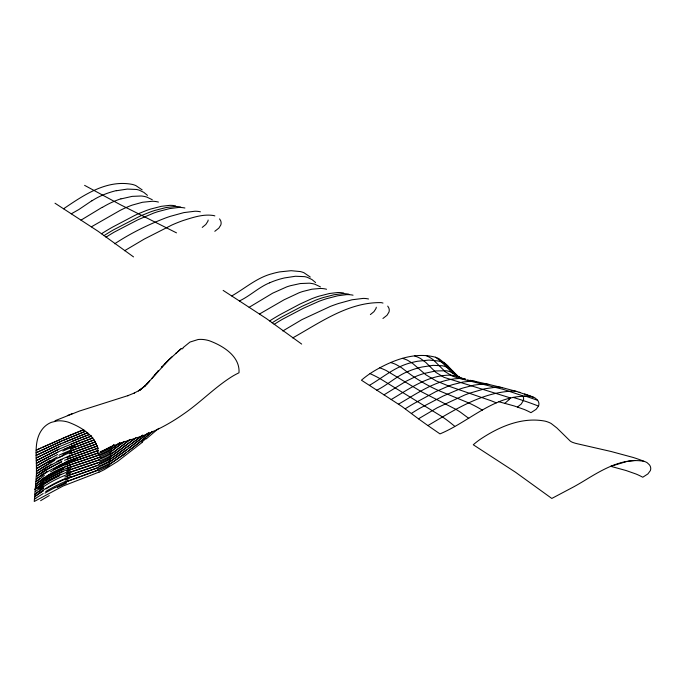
<?xml version="1.0" encoding="UTF-8"?>
<svg xmlns="http://www.w3.org/2000/svg" width="685" height="685" viewBox="0 0 685 685"><rect width="100%" height="100%" fill="white"/><g stroke="black" fill="none" stroke-linecap="round" stroke-linejoin="round"><path stroke-width="1.03" d="M524.624 393.969L533.076 397.052A11.148 6.439 0 0 1 535.387 398.199L537.639 400.305A16.243 9.376 0 0 1 538.521 406.068L536.098 409.339L530.943 412.678A65.375 37.743 0 0 0 524.205 409.459L514.264 405.974L498.903 401.752M509.092 399.612L504.794 403.354M141.923 388.472L139.945 389.893L145.477 385.407L143.448 387.239L145.1 385.732L144.775 386.049L149.604 381.057L146.033 384.979L168.544 360.096L181.414 348.528L177.526 351.825M151.942 378.325L156.394 373.042M157.43 371.844L158.338 370.791L154.639 375.08M183.212 347.56L189.942 342.08L198.093 339.52A56.932 32.871 60 0 1 209.139 340.685C222.813 345.651 240.17 356.2 238.996 372.777A92.201 52.933 -59.8 0 0 232.686 376.151C214.944 387.068 200.542 402.463 183.34 414.168A192.091 110.919 -60 0 1 152.729 431.61C137.051 439.102 119.421 441.688 104.24 450.293A92.543 53.242 -59.7 0 0 97.946 454.206C99.12 437.629 81.772 427.08 68.098 422.114A56.932 32.871 60 0 0 57.043 420.95L51.469 422.311A63.448 36.63 60 0 0 43.309 427.988C33.582 439.136 36.528 455.063 36.416 468.591A173.185 99.984 60 0 1 36.399 474.671L34.25 501.488L63.046 486.05L99.034 472.102M165.462 363.187L161.326 367.502L162.294 366.492M168.544 360.096L164.469 364.197L171.978 356.825M146.205 438.914L157.233 429.581A125.423 80.761 9 0 1 158.963 428.348M149.732 433.845L144.167 438.717M175.617 353.511L176.165 353.032M148.953 432.406L132.273 445.618M150.066 433.571L152.575 431.396M147.566 433.596L124.798 451.192M152.216 431.67L134.525 446.363M36.63 488.242L35.534 489.184L43.463 483.002M35.303 491.659L43.266 485.596M142.437 442.21L117.529 461.493L104.334 469.619A78.98 42.838 -2.3 0 1 99.077 472.136M119.738 442.758L114.429 446.988M119.164 443.195L119.875 442.587M124.327 441.397L110.73 451.92M143.764 439.059L126.177 452.631M124.036 441.602L110.131 452.177M123.446 444.685L113.898 452.228M123.822 444.377L110.413 454.532M118.436 443.794L111.013 449.309M123.557 444.565L125.346 443.144M123.925 444.265L126.126 442.527M35.046 494.125L43.155 488.217M124.439 446.44L118.359 451.312M125.441 443.049L126.519 442.219M124.824 446.132L110.037 457.152A65.88 38.163 0.3 0 1 99.068 462.315M142.78 435.163L131.811 443.435M142.694 435.24L130.141 444.659M40.201 483.019L35.748 486.684L43.712 480.442M124.576 446.303L135.176 438.349M126.211 442.442L126.913 441.911M124.961 446.003L133.489 439.59M126.597 442.142L129.328 440.053M118.839 453.367L125.441 448.196M141.221 388.986L143.148 387.496M40.167 478.404L36.108 481.658L44.354 475.373M126.99 441.834L130.184 439.393M117.811 451.689L109.48 457.392M36.742 492.798L43.669 487.891M126.237 447.588L109.6 459.772M124.824 451.184L108.752 462.555M125.672 448.007L129.105 445.438M118.359 453.701L109.12 459.986M123.334 454.78L108.564 465.046M123.094 454.951L124.55 453.864M124.139 454.164L108.35 465.132M126.468 447.399L130.775 444.197M126.031 450.268L109.112 462.409M124.302 454.044L125.355 453.247M124.704 453.735L126.323 452.511M133.686 447.005L130.321 449.531M125.997 450.285L127.256 449.343M42.847 478.712L35.945 484.184L44.02 477.89M128.386 450.978L130.047 449.737M134.286 439.017L135.99 437.749M128.446 448.452L131.768 445.995M39.482 474.183L36.348 476.546L44.979 470.415M41.631 475.005L36.245 479.115L47.145 471.289M139.945 389.893L140.297 389.637L138.524 390.801L140.673 389.397L138.524 390.801M40.064 473.789L44.362 470.826M42.222 474.577L42.821 474.157M113.256 445.276L114.07 444.693M113.821 444.967L111.244 446.714M113.847 447.314L110.413 449.565M202.238 227.403L205.825 224.466L207.855 221.298A16.269 9.393 0 0 0 208.137 220.031M370.371 314.586L373.967 311.649L375.996 308.481A16.269 9.393 0 0 0 376.27 307.214M114.686 243.792C130.518 233.311 147.686 224.86 165.393 218.035A129.105 74.537 0 0 1 170.317 216.332L183.863 212.607L194.96 211.228A13.897 8.023 0 0 1 200.397 211.811M282.819 330.975L301.948 319.612L330.204 306.469A131.315 75.812 0 0 1 338.45 303.515L351.996 299.782L363.093 298.412A13.897 8.023 0 0 1 368.53 298.985M446.834 365.079L439.273 358.897A21.047 12.15 0 0 0 435.446 357.227C414.519 351.636 392.702 360.147 374.738 370.653A121.63 70.221 0 0 0 370.037 373.633A110.165 63.602 0 0 0 361.449 380.209L401.949 406.488L418.458 418.818L437.313 407.729L464.815 394.971A127.667 73.706 0 0 1 469.585 393.216L484.637 388.806L496.223 387.145A14.599 8.425 0 0 1 502.696 387.744L516.73 391.503M418.458 418.818L427.902 425.565C454.489 409.972 482.908 391.392 514.718 391.084A11.328 6.542 0 0 1 516.952 391.563L533.076 397.052M39.139 469.516L36.433 471.349L54.809 460.354M113.308 452.562L109.797 454.797M42.17 469.961L36.408 473.96L51.769 464.156M517.543 406.993L521.268 404.004L523.4 400.408A17.339 10.01 0 0 0 522.852 395.93M35.766 498.218L34.524 499.04L43.189 493.551M41.271 492.07L34.789 496.582L43.121 490.871M39.773 469.122L42.393 467.427M42.804 469.542L47.839 466.365M124.567 250.736L144.278 239.065L171.901 225.014A127.016 73.329 0 0 1 183.075 220.544C192.682 217.539 202.828 213.977 213.035 215.45A10.943 6.319 0 0 1 214.867 215.903M292.7 337.919C320.075 322.626 348.537 301.982 381.168 302.624A10.943 6.319 0 0 1 383.001 303.078M44.448 470.758L46.203 469.627M214.799 231.307L218.875 228.096L220.81 224.963A17.613 10.172 0 0 0 220.63 220.656L219.551 218.883M41.871 491.684L43.66 490.537M382.932 318.482L387.016 315.28L388.943 312.137A17.613 10.172 0 0 0 388.763 307.839L387.719 306.101M91.824 200.765L78.826 209.541L71.308 213.806M45.064 470.355L61.787 461.433M39.208 466.922L36.416 468.711L57.197 456.955M43.044 467.016L48.207 463.882M110.662 446.962L111.552 446.406M39.876 466.528L49.842 460.662M91.413 226.803L119.858 210.552A109.651 63.311 0 0 1 126.408 207.401L129.482 206.134A64.638 37.315 0 0 1 132.248 205.106L142.523 202.263L152.361 201.262A15.764 9.102 0 0 1 158.432 202.075M259.546 313.987L284.052 299.807L299.157 292.726A61.248 35.363 0 0 1 302.89 291.45L311.949 289.198L320.494 288.445A15.764 9.102 0 0 1 326.574 289.258M398.456 404.176C417.576 393.276 436.825 379.096 459.686 378.488A15.669 9.042 0 0 1 465.552 379.233L465.594 379.259M391.203 399.526C409.467 388.78 428.142 374.978 450.302 375.157A17.296 9.984 0 0 1 460.029 377.486M138.884 390.57L134.174 393.113M532.185 396.752C497.087 392.162 470.295 421.369 439.976 433.888L427.902 425.565M81.018 220.133L102.228 207.281M249.152 307.308L272.69 293.163L286.707 286.887A59.672 34.456 0 0 1 290.354 285.731L300.295 283.547L309.329 283.179A16.474 9.513 0 0 1 315.1 284.318L320.426 286.904M42.693 462.306L36.365 466.057L50.108 458.171M39.233 461.699L36.296 463.394L57.814 452.1M43.369 461.913L57.54 454.532M39.216 461.724L42.761 459.729M369.429 385.347C383.206 377.307 395.647 366.312 411.574 362.605A50.116 28.933 0 0 1 417.533 361.26L428.938 360.087L438.203 360.978A17.647 10.189 0 0 1 441.834 362.151L447.665 365.901L457.203 375.534L449.839 371.57A15.875 9.17 0 0 0 446.072 370.765L435.694 370.953L424.092 373.479A63.731 36.793 0 0 0 416.66 376.082L406.042 381.271L383.985 394.86M63.611 208.762C83.69 195.156 106.509 179.444 132.239 184.393A17.408 10.052 0 0 1 135.827 185.575L142.172 189.882M231.744 295.946C245.179 288.317 257.046 277.511 272.373 273.632A50.656 29.249 0 0 1 279.78 271.876L291.151 270.695L300.373 271.577A17.408 10.052 0 0 1 303.969 272.75L310.314 277.065M43.463 459.344L61.042 450.524L81.652 442.219M223.139 290.397L239.399 300.955C250.093 295.929 258.682 287.315 269.65 282.794M40.689 455.688L36.151 458.06L60.109 446.295L88.716 434.692M376.81 390.167C387.873 384.807 396.803 375.817 408.346 371.347M42.162 454.934L58.867 446.954M57.232 449.942L36.219 460.722L58.568 449.326L80.684 440.267M57.343 449.976L58.696 449.36M40.843 448.033L36.159 450.182L64.715 437.578M42.359 447.348L60.674 439.316M58.919 444.505L36.108 455.405L61.607 443.323M134.543 392.942L127.693 395.724L128.515 395.442L79.469 411.034L55.005 420.744M59.013 444.574L87.449 432.809M61.744 440.977L36.108 452.776L63.08 440.404L85.043 431.499M63.208 440.455L79.546 433.682M63.063 442.793L87.714 432.774M61.933 438.665L70.101 435.292M64.613 437.518L83.775 429.735M65.418 482.112L97.467 470.312M64.518 460.26L98.075 448.084M69.964 435.266L83.57 429.752M72.447 441.157L80.77 437.861M70.932 444.111L79.28 440.806M67.584 481.204L97.681 470.261M70.735 446.509L92.586 438.032M66.548 478.858L74.999 475.69M80.693 433.16L84.794 431.524M70.486 448.932L78.955 445.67M70.238 448.94L94.188 439.95M91.353 436.071L80.41 440.309M69.904 451.364L71.557 450.79M67.49 478.472L98.203 467.624M67.353 415.581L72.404 413.612M89.024 434.641L82.157 437.321M91.679 436.028L82.072 439.736M93.785 440.01L80.034 445.19M67.669 458.924L71.916 457.315M67.139 461.373L69.964 460.294M66.608 463.856L69.433 462.777M66.257 473.678L99.154 462.392M92.954 437.98L81.96 442.167M94.941 442.005L89.581 444.043M69.442 453.787L96.028 444.017M69.724 453.753L96.508 443.948M67.19 475.912L98.691 465.004M71.291 450.816L72.97 450.242M95.378 441.945L78.355 448.153M68.937 456.21L97.082 446.038M66.496 471.066L99.573 459.798M69.236 456.159L97.604 445.961M98.332 448.11L78.921 454.883M67.524 475.784L96.131 465.963M66.822 468.497L99.959 457.212M67.276 473.275L73.732 470.929M72.696 450.276L75.821 449.163M68.2 461.005L98.383 450.524M67.695 463.471L97.424 453.187M67.233 465.963L100.31 454.635M67.524 465.826L71.822 464.242M67.113 468.36L68.534 467.821M97.818 467.718L75.718 475.433M99.642 454.772L72.55 463.985M67.498 470.663L71.077 469.345M74.108 449.737L77.251 448.632M97.767 450.627L70.683 460.029M99.291 457.349L94.008 459.267M98.529 462.538L74.468 470.681M98.897 459.943L73.261 468.583M76.934 448.675L89.992 443.983M98.083 453.059L76.497 460.311M70.153 462.512L75.984 460.448M69.253 467.555L79.546 464.028M72.636 457.049L78.441 454.994M71.805 469.088L72.533 468.84M93.306 459.601L80.128 463.856M120.988 198.915L132.154 196.372L141.187 195.996A16.474 9.513 0 0 1 146.967 197.143L152.284 199.729M116.322 190.755L127.316 189.077L136.495 189.462A15.447 8.922 0 0 1 139.252 190.173L143.833 192.365L147.472 195.388M626.569 461.544L610.729 466.314L626.09 470.526L636.022 474.02A65.375 37.743 0 0 1 642.77 477.239L647.924 473.892L650.339 470.629A16.243 9.376 0 0 0 649.457 464.867L647.214 462.76A11.148 6.439 0 0 0 644.893 461.613L644.003 461.313A123.685 71.403 0 0 0 633.077 457.434L611.063 451.492L576.325 443.529A38.677 22.331 0 0 1 574.869 443.126L572.917 442.484A11.696 6.756 0 0 1 570.271 441.097L556.871 427.945L551.1 423.458A21.047 12.15 0 0 0 545.123 421.155C521.867 416.626 498.534 426.943 479.62 439.744A109.292 63.097 0 0 0 473.275 444.771L515.445 472.188L551.802 498.449L573.61 486.907A342.209 197.571 0 0 0 584.005 480.879C601.738 470.064 622.34 457.409 644.003 461.313M628.034 461.279L634.815 460.483M476.212 381.605L469.978 380.269M489.167 384.516L476.452 381.656A14.95 8.631 0 0 0 471.023 381.168L463 382.024L452.768 384.602A76.686 44.277 0 0 0 448.521 386.04L435.84 391.623L413.192 403.953A304.551 175.831 0 0 0 405.255 408.774M502.439 387.719L489.338 384.55A15.087 8.708 0 0 0 482.771 384.02L474.208 385.081L463.103 387.967A97.475 56.273 0 0 0 458.453 389.525L443.186 396.041L419.725 408.32A202.58 116.964 0 0 0 411.428 413.432M465.355 379.19L461.219 377.966A28.984 16.731 0 0 1 457.991 376.622L452.211 372.768L441.834 362.151A72.67 41.956 0 0 0 435.446 357.227M402.395 358.375L403.825 358.794A23.949 13.828 0 0 1 407.575 360.25L412.447 363.247L425.796 374.746L436.225 380.946L450.91 386.914L490.854 400.656A201.356 116.253 0 0 1 496.325 402.849M519.11 392.205L520.035 392.488M524.693 395.861L537.639 400.305M414.622 355.926L417.268 356.928A29.327 16.928 0 0 1 420.633 358.597L425.719 362.365L435.9 372.4L444.034 377.349L510.496 397.942M461.151 377.94L460.697 377.769A8.777 5.069 0 0 1 459.532 377.212A11.311 6.533 0 0 1 459.087 376.947L457.503 375.782A67.344 38.882 0 0 1 454.694 373.231L446.877 365.225M538.513 406.068L532.981 403.987A237.832 137.308 0 0 0 512.937 397.351M522.989 395.921L503.441 389.423L459.686 378.488L452.365 376.108L445.336 371.809L433.125 359.668A43.181 24.925 0 0 0 428.348 356.662L426.01 355.498M84.606 185.361L120.509 204.772L176.499 232.857M482.386 410.161L480.596 409.091A128.883 74.408 0 0 0 468.934 403.02L438.272 390.416A147.078 84.914 0 0 1 429.957 386.4A169.195 97.681 0 0 1 421.969 381.965A179.838 103.829 0 0 1 414.254 377.101A162.422 93.776 0 0 1 407.053 371.904L401.033 367.331L395.853 364.429A29.275 16.902 0 0 0 390.604 362.536M55.005 203.222L97.998 231.213A150.512 86.901 0 0 1 100.37 232.926L133.532 256.901M239.399 300.955L266.131 318.397A150.512 86.901 0 0 1 268.511 320.1L301.665 344.075M468.754 418.364L460.508 412.242A115.842 66.882 0 0 0 455.987 409.39L421.626 391.829L386.237 370.542A56.478 32.606 0 0 0 379.755 367.802M454.669 426.216L449.668 422.183A193.453 111.689 0 0 0 442.185 416.745L380.081 378.668A126.785 73.201 0 0 0 370.037 373.625M443.777 362.219L444.222 362.613M444.282 362.673L445.601 363.889M445.661 363.949L448.058 366.304M452.888 371.313L448.983 368.265L445.096 366.484A15.524 8.965 0 0 0 442.339 365.773L433.108 365.353L422.02 367.006A57.823 33.385 0 0 0 417.781 368.068A61.385 35.44 0 0 0 408.354 371.347M315.605 282.571L311.975 279.548L307.385 277.356A15.447 8.922 0 0 0 304.637 276.646L295.449 276.26L284.455 277.939A61.393 35.44 0 0 0 269.667 282.802M180.772 207.041A15.027 8.674 0 0 0 174.392 206.545L165.907 207.581L154.913 210.423A93.888 54.201 0 0 0 150.323 211.965L141.726 215.424A138.293 79.837 0 0 0 139.269 216.537L113.804 229.689A216.451 124.97 0 0 0 103.974 235.657M175.643 205.877A14.864 8.588 0 0 0 169.615 205.363L161.326 206.322L150.674 209.053A85.231 49.209 0 0 0 146.239 210.56L138.892 213.523A129.414 74.716 0 0 0 134.354 215.638L112.648 227.069A257.56 148.696 0 0 0 101.483 233.756M102.425 207.384A81.626 47.128 0 0 1 120.868 198.796M91.944 200.833A67.147 38.762 0 0 1 116.227 190.627M184.907 208A15.181 8.768 0 0 0 178.22 207.512L169.589 208.6L158.381 211.519A101.003 58.311 0 0 0 153.663 213.095L137.873 219.808L114.344 232.061A193.538 111.741 0 0 0 105.987 237.224M272.108 322.841A216.451 124.97 0 0 1 281.937 316.864L302.119 306.272L315.537 300.235A94.992 54.843 0 0 1 323.046 297.598L334.04 294.755L342.526 293.702A15.027 8.674 0 0 1 348.905 294.216M274.12 324.407A193.538 111.741 0 0 1 282.485 319.244L303.583 308.173L318.808 301.383A102.442 59.141 0 0 1 326.514 298.703L337.731 295.783L346.345 294.661A15.181 8.768 0 0 1 353.049 295.184M269.616 320.931A257.56 148.696 0 0 1 280.781 314.252L299.919 304.089L311.564 298.797A86.105 49.714 0 0 1 318.808 296.237L329.468 293.497L337.748 292.529A14.864 8.588 0 0 1 343.776 293.06M510.111 398.045A18.906 10.917 0 0 1 509.092 399.612M467.572 379.867A17.63 10.181 0 0 1 469.944 380.911M64.835 463.214A118.111 55.185 -6.3 0 1 67.498 462.118M40.132 484.192A113.479 65.263 0.1 0 1 63.311 471.331M37.821 488.422A141.041 81.352 0.2 0 1 59.509 475.861M65.255 480.005A115.714 65.084 -1.6 0 1 67.995 478.892M108.667 462.161A72.242 40.835 -0.6 0 1 97.767 467.256M39.191 486.436A123.66 71.026 0 0 1 60.897 474.054M64.904 477.034A113.085 63.234 -1.7 0 1 67.687 475.921M109.223 459.558A68.534 39.019 -0.4 0 1 98.306 464.67M40.338 481.615A108.196 62.429 0.2 0 1 63.611 468.72M110.011 454.301A64.047 37.067 0.3 0 1 99.162 459.429M41.648 479.517A105.944 60.657 -0.2 0 1 64.964 466.947M110.405 451.732A62.9 36.536 0.4 0 1 99.608 456.895M40.766 476.435A105.91 61.299 0.5 0 1 64.279 463.505M110.653 449.112A62.421 36.314 0.4 0 1 99.933 454.309M40.877 473.815A106.569 61.624 0.5 0 1 61.581 462.041M65.349 464.961A118.394 65.88 -1.7 0 1 68.157 463.856M110.884 446.517A62.583 36.228 0.2 0 1 100.241 451.74M43.669 469.636A109.317 62.309 -0.2 0 1 62.138 459.652M65.512 462.229A123.309 66.976 -2.4 0 1 68.337 461.116M34.567 489.33A197.597 114.481 0.4 0 1 47.042 481.521M57.223 487.532A142.711 76.737 -3.1 0 1 66.299 483.362M64.938 482.394A120.783 67.224 -1.9 0 1 67.652 481.255M108.136 464.807A77.277 42.915 -1.4 0 1 97.261 469.919M48.858 462.7A121.159 64.929 -2.5 0 1 63.748 455.379M67.01 457.691A139.004 72.738 -3.5 0 1 69.81 456.587M56.881 461.425A134.628 65.512 -5.4 0 1 71.625 455.097M58.439 457.614A148.97 72.216 -5.5 0 1 71.3 452.134M58.996 455.242A164.117 75.573 -6.6 0 1 71.839 449.78M62.943 454.42A181.765 76.395 -8.5 0 1 75.513 449.232M62.814 451.081A203.197 81.258 -9.3 0 1 74.802 446.089M64.664 449.06A227.386 82.962 -10.7 0 1 77.884 443.606M109.18 465.569A77.388 42.787 -1.6 0 1 98.212 470.886M54.988 487.669A140.545 78.03 -1.8 0 1 65.983 482.531M44.97 493.14A193.324 109.155 -1.2 0 1 54.92 487.634M40.629 500.701A252.996 142.437 -1.3 0 1 49.286 495.589M109.848 463.137A72.619 40.552 -1.1 0 1 98.786 468.489M45.681 491.547A137.625 76.48 -1.7 0 1 68.329 480.262M110.345 460.628A69.236 38.959 -0.8 0 1 99.239 465.997M45.895 488.979A122.281 67.755 -1.7 0 1 69.211 477.599M35.355 494.27A134.234 81.584 3.2 0 1 37.05 492.943M110.713 458.051A66.839 37.829 -0.5 0 1 99.599 463.428M39.002 493.131A118.162 65.409 -1.7 0 1 70.838 476.375M110.97 455.422A65.178 37.024 -0.4 0 1 99.899 460.791M39.653 489.433A111.689 61.659 -1.8 0 1 70.478 473.292M111.167 452.725A64.065 36.451 -0.3 0 1 100.173 458.094M43.258 484.346A108.187 59.441 -1.9 0 1 70.076 470.955M111.124 449.942A63.611 36.074 -0.5 0 1 100.233 455.26M45.955 480.253A107.751 58.713 -2.2 0 1 70.564 468.489M111.381 447.339A63.791 36.219 -0.5 0 1 101.209 452.451M44.02 480.091A113.787 62.386 -2 0 1 70.23 466.913M46.957 476.101A115.422 62.481 -2.4 0 1 70.983 464.61M50.51 471.811A118.051 62.857 -2.8 0 1 71.651 462.247M53.67 469.405A125.835 64.938 -3.7 0 1 74.22 460.585M55.571 467.752A136.966 68.885 -4.4 0 1 76.086 459.138M58.807 465.457A150.537 73.389 -5.1 0 1 78.004 457.64M61.813 464.404A168.262 79.066 -6 0 1 80.83 456.835M182.39 348.896A79.023 45.724 58 0 1 183.332 347.715M145.759 438.683A285.816 182.758 8.1 0 1 141.983 441.971"/></g></svg>
